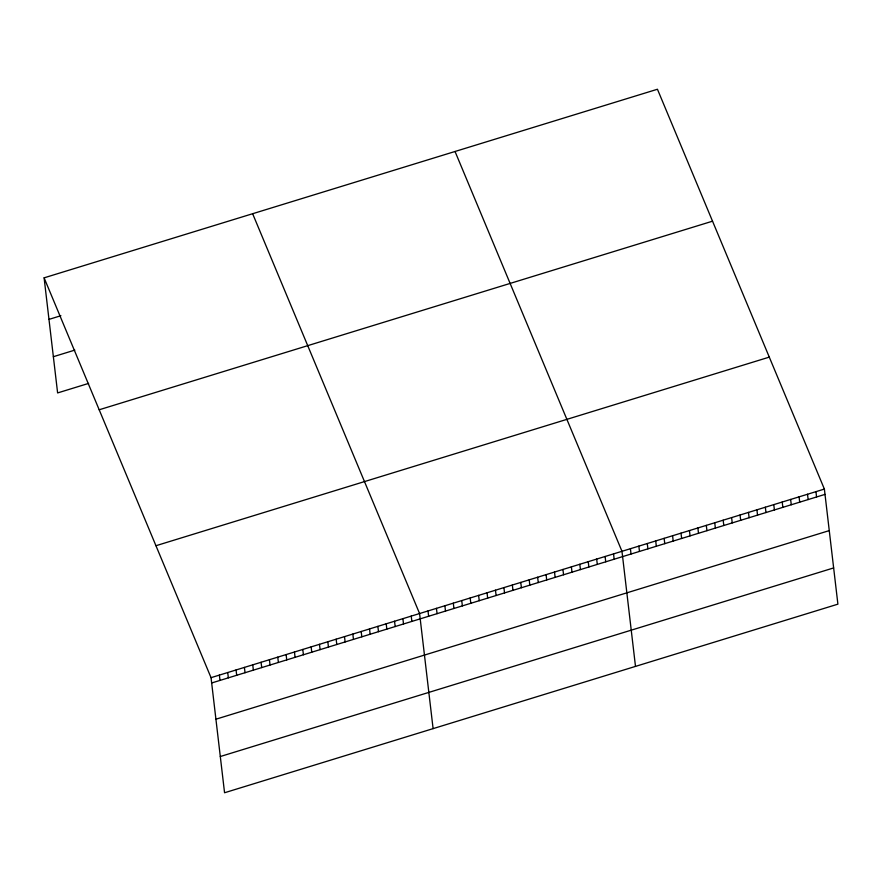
<?xml version="1.0" encoding="UTF-8"?>
<svg xmlns="http://www.w3.org/2000/svg" width="882" height="882" viewBox="0 0 882 882"><rect width="100%" height="100%" fill="white"/><g stroke="black" fill="none" stroke-linecap="round" stroke-linejoin="round"><path stroke-width="1.32" d="M44.1 277.841L657.443 89.247L824.383 489.069L837.9 604.159L224.557 792.753L211.041 677.663L44.1 277.841L57.617 392.931L88.608 383.405M48.984 319.383L60.891 315.712M53.361 356.703L74.816 350.11M99.192 409.777L712.535 221.184M155.949 545.715L769.291 357.122M211.041 677.663L824.383 489.069M211.658 682.977L825.001 494.383M215.914 719.205L829.256 530.611M220.302 756.524L833.644 567.931M455.035 151.484L621.975 551.305L635.492 666.395M252.638 213.72L419.578 613.541L433.095 728.631M815.949 491.66L816.567 496.974M807.515 494.251L808.133 499.565M799.081 496.842L799.698 502.156M790.647 499.433L791.264 504.747M782.213 502.034L782.841 507.348M773.779 504.625L774.407 509.939M765.344 507.216L765.973 512.53M756.91 509.807L757.539 515.121M748.476 512.398L749.105 517.712M740.042 515L740.671 520.314M731.608 517.591L732.236 522.905M723.174 520.182L723.802 525.496M714.74 522.772L715.368 528.086M706.306 525.363L706.934 530.677M697.883 527.965L698.5 533.279M689.448 530.556L690.066 535.87M681.014 533.147L681.632 538.461M672.58 535.738L673.198 541.052M664.146 538.34L664.763 543.654M655.712 540.931L656.329 546.245M647.278 543.521L647.906 548.836M638.844 546.112L639.472 551.426M630.409 548.703L631.038 554.017M613.541 553.896L614.17 559.21M605.107 556.487L605.736 561.801M596.673 559.078L597.301 564.392M588.239 561.669L588.867 566.983M579.805 564.271L580.433 569.585M571.371 566.861L571.999 572.175M562.937 569.452L563.565 574.766M554.513 572.043L555.131 577.357M546.079 574.634L546.697 579.948M537.645 577.236L538.263 582.55M529.211 579.827L529.828 585.141M520.777 582.418L521.394 587.732M512.343 585.009L512.96 590.323M503.909 587.61L504.537 592.924M495.475 590.201L496.103 595.515M487.04 592.792L487.669 598.106M478.606 595.383L479.235 600.697M470.172 597.974L470.801 603.288M461.738 600.576L462.366 605.89M453.304 603.167L453.932 608.481M444.87 605.758L445.498 611.072M436.436 608.348L437.064 613.663M428.002 610.939L428.63 616.253M411.233 616.099L411.861 621.413M402.887 618.668L403.515 623.982M394.552 621.237L395.169 626.551M386.206 623.794L386.834 629.109M377.871 626.363L378.488 631.677M369.525 628.921L370.153 634.235M361.179 631.49L361.807 636.804M352.844 634.059L353.462 639.373M344.498 636.617L345.127 641.931M336.163 639.185L336.781 644.499M327.817 641.754L328.446 647.068M319.471 644.312L320.1 649.626M311.137 646.881L311.754 652.195M302.791 649.45L303.419 654.764M294.456 652.007L295.073 657.322M286.11 654.576L286.738 659.89M277.764 657.145L278.392 662.459M269.429 659.703L270.046 665.017M261.083 662.272L261.711 667.586M252.748 664.841L253.366 670.155M244.402 667.398L245.031 672.712M236.056 669.967L236.685 675.281M227.721 672.525L228.339 677.839M219.375 675.094L220.004 680.408"/></g></svg>
